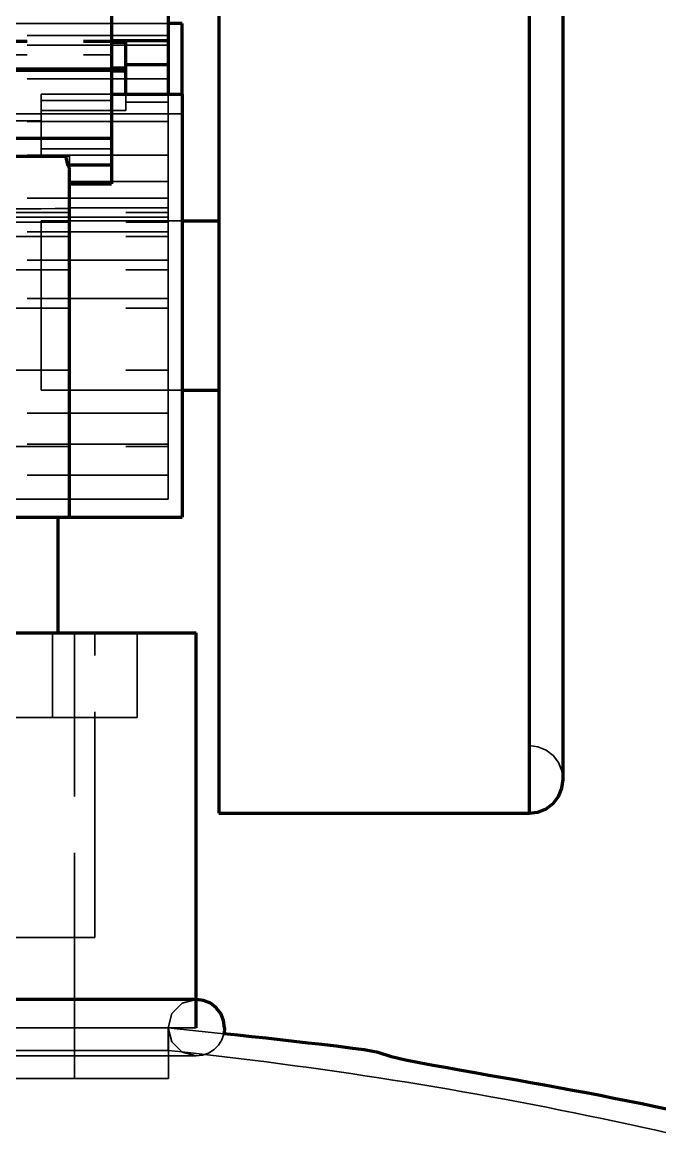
# Model space of a CAD drawing. Header units: millimetres. Extents: x 0 to 2382, y 0 to 420.
# Drawn here: x 322.58 to 333.88, y 343.49 to 363.19 of the extents above; entities that cross this region are included whole.
import ezdxf

# ---------------------------------------------------------------- set-up
doc = ezdxf.new("R2010")
doc.units = ezdxf.units.MM
doc.linetypes.add('IRAM-E-TRAZOS', pattern=[5, 4, -1])
doc.layers.add('01-VISIBLE', color=7, linetype='CONTINUOUS', lineweight=70)
doc.layers.add('02-OCULTA', color=4, linetype='IRAM-E-TRAZOS', lineweight=35)

msp = doc.modelspace()

# ---------------------------------------------------------------- linework, layer by layer
at = {"layer": '01-VISIBLE'}
for p, q in [((325.162, 367.436), (325.162, 362.866)), ((324.162, 366.886), (324.162, 361.131)), ((325.412, 363.166), (325.162, 363.166)), ((324.162, 362.866), (325.162, 362.866)), ((324.162, 362.838), (324.412, 362.838)), ((324.412, 362.441), (324.412, 362.838)), ((325.162, 362.866), (325.162, 362.441)), ((324.412, 362.374), (324.162, 362.374)), ((324.412, 362.356), (324.162, 362.356)), ((324.412, 362.341), (324.162, 362.341)), ((324.412, 362.329), (324.162, 362.329)), ((324.412, 361.916), (324.412, 362.441)), ((324.412, 362.441), (325.162, 362.441)), ((325.162, 362.441), (325.162, 361.916)), ((324.412, 362.32), (324.162, 362.32)), ((324.162, 361.916), (325.412, 361.916)), ((319.125, 361.131), (324.162, 361.131)), ((324.162, 361.131), (324.162, 360.661)), ((323.378, 360.661), (324.162, 360.661)), ((323.412, 354.416), (323.412, 360.576)), ((324.162, 360.661), (324.162, 360.326)), ((323.412, 360.326), (324.162, 360.326)), ((325.412, 359.666), (326.062, 359.666)), ((325.412, 356.666), (326.062, 356.666)), ((323.212, 352.366), (323.212, 354.416)), ((323.412, 354.416), (325.412, 354.416)), ((325.662, 345.366), (325.662, 352.366)), ((326.062, 349.166), (331.562, 349.166))]:
    msp.add_line(p, q, dxfattribs=at)
for points in [[(326.062, 363.416), (326.062, 363.166), (326.062, 362.916), (326.062, 362.666), (326.062, 362.416), (326.062, 362.166), (326.062, 361.916), (326.062, 361.666), (326.062, 361.416), (326.062, 361.166), (326.062, 360.916), (326.062, 360.666), (326.062, 360.416), (326.062, 360.166), (326.062, 359.916), (326.062, 359.666), (326.062, 359.416), (326.062, 359.166), (326.062, 358.916), (326.062, 358.666), (326.062, 358.416), (326.062, 358.166), (326.062, 357.916), (326.062, 357.666), (326.062, 357.416), (326.062, 357.166), (326.062, 356.916), (326.062, 356.666), (326.062, 356.416), (326.062, 356.166), (326.062, 355.916), (326.062, 355.666), (326.062, 355.416), (326.062, 355.166), (326.062, 354.916), (326.062, 354.666), (326.062, 354.416), (326.062, 354.166), (326.062, 353.916), (326.062, 353.666), (326.062, 353.416), (326.062, 353.166), (326.062, 352.916), (326.062, 352.666), (326.062, 352.416), (326.062, 352.166), (326.062, 351.916), (326.062, 351.666), (326.062, 351.416), (326.062, 351.166), (326.062, 350.916), (326.062, 350.666), (326.062, 350.416), (326.062, 350.166), (326.062, 349.916), (326.062, 349.666), (326.062, 349.416), (326.062, 349.166)], [(331.562, 363.416), (331.562, 363.166), (331.562, 362.916), (331.562, 362.666), (331.562, 362.416), (331.562, 362.166), (331.562, 361.916), (331.562, 361.666), (331.562, 361.416), (331.562, 361.166), (331.562, 360.916), (331.562, 360.666), (331.562, 360.416), (331.562, 360.166), (331.562, 359.916), (331.562, 359.666), (331.562, 359.416), (331.562, 359.166), (331.562, 358.916), (331.562, 358.666), (331.562, 358.416), (331.562, 358.166), (331.562, 357.916), (331.562, 357.666), (331.562, 357.416), (331.562, 357.166), (331.562, 356.916), (331.562, 356.666), (331.562, 356.416), (331.562, 356.166), (331.562, 355.916), (331.562, 355.666), (331.562, 355.416), (331.562, 355.166), (331.562, 354.916), (331.562, 354.666), (331.562, 354.416), (331.562, 354.166), (331.562, 353.916), (331.562, 353.666), (331.562, 353.416), (331.562, 353.166), (331.562, 352.916), (331.562, 352.666), (331.562, 352.416), (331.562, 352.166), (331.562, 351.916), (331.562, 351.666), (331.562, 351.416), (331.562, 351.166), (331.562, 350.916), (331.562, 350.666), (331.562, 350.416), (331.562, 350.166), (331.562, 349.916), (331.562, 349.666), (331.562, 349.416), (331.562, 349.166)], [(325.412, 361.916), (325.412, 362.124), (325.412, 362.333), (325.412, 362.541), (325.412, 362.749), (325.412, 362.958), (325.412, 363.166)], [(332.162, 349.766), (332.162, 350.017), (332.162, 350.268), (332.162, 350.518), (332.162, 350.769), (332.162, 351.02), (332.162, 351.271), (332.162, 351.521), (332.162, 351.772), (332.162, 352.023), (332.162, 352.273), (332.162, 352.524), (332.162, 352.775), (332.162, 353.026), (332.162, 353.276), (332.162, 353.527), (332.162, 353.778), (332.162, 354.029), (332.162, 354.279), (332.162, 354.53), (332.162, 354.781), (332.162, 355.032), (332.162, 355.282), (332.162, 355.533), (332.162, 355.784), (332.162, 356.035), (332.162, 356.285), (332.162, 356.536), (332.162, 356.787), (332.162, 357.038), (332.162, 357.288), (332.162, 357.539), (332.162, 357.79), (332.162, 358.041), (332.162, 358.291), (332.162, 358.542), (332.162, 358.793), (332.162, 359.044), (332.162, 359.294), (332.162, 359.545), (332.162, 359.796), (332.162, 360.047), (332.162, 360.297), (332.162, 360.548), (332.162, 360.799), (332.162, 361.05), (332.162, 361.3), (332.162, 361.551), (332.162, 361.802), (332.162, 362.053), (332.162, 362.303), (332.162, 362.554), (332.162, 362.805), (332.162, 363.056), (332.162, 363.306)], [(332.162, 349.766), (332.162, 350.017), (332.162, 350.268), (332.162, 350.518), (332.162, 350.769), (332.162, 351.02), (332.162, 351.271), (332.162, 351.521), (332.162, 351.772), (332.162, 352.023), (332.162, 352.273), (332.162, 352.524), (332.162, 352.775), (332.162, 353.026), (332.162, 353.276), (332.162, 353.527), (332.162, 353.778), (332.162, 354.029), (332.162, 354.279), (332.162, 354.53), (332.162, 354.781), (332.162, 355.032), (332.162, 355.282), (332.162, 355.533), (332.162, 355.784), (332.162, 356.035), (332.162, 356.285), (332.162, 356.536), (332.162, 356.787), (332.162, 357.038), (332.162, 357.288), (332.162, 357.539), (332.162, 357.79), (332.162, 358.041), (332.162, 358.291), (332.162, 358.542), (332.162, 358.793), (332.162, 359.044), (332.162, 359.294), (332.162, 359.545), (332.162, 359.796), (332.162, 360.047), (332.162, 360.297), (332.162, 360.548), (332.162, 360.799), (332.162, 361.05), (332.162, 361.3), (332.162, 361.551), (332.162, 361.802), (332.162, 362.053), (332.162, 362.303), (332.162, 362.554), (332.162, 362.805), (332.162, 363.056), (332.162, 363.306)], [(325.412, 361.916), (325.412, 361.666), (325.412, 361.416), (325.412, 361.166), (325.412, 360.916), (325.412, 360.666), (325.412, 360.416), (325.412, 360.166), (325.412, 359.916), (325.412, 359.666), (325.412, 359.416), (325.412, 359.166), (325.412, 358.916), (325.412, 358.666), (325.412, 358.416), (325.412, 358.166), (325.412, 357.916), (325.412, 357.666), (325.412, 357.416), (325.412, 357.166), (325.412, 356.916), (325.412, 356.666), (325.412, 356.416), (325.412, 356.166), (325.412, 355.916), (325.412, 355.666), (325.412, 355.416), (325.412, 355.166), (325.412, 354.916), (325.412, 354.666), (325.412, 354.416)], [(321.412, 360.816), (321.688, 360.816), (321.964, 360.816), (322.24, 360.816), (322.515, 360.816), (322.791, 360.816), (323.067, 360.816), (323.343, 360.816)], [(323.343, 360.816), (323.35, 360.79), (323.356, 360.765), (323.362, 360.739), (323.368, 360.713), (323.373, 360.687), (323.378, 360.661)], [(323.378, 360.661), (323.387, 360.649), (323.395, 360.635), (323.402, 360.621), (323.407, 360.607), (323.411, 360.592), (323.412, 360.576)], [(321.412, 354.416), (321.662, 354.416), (321.912, 354.416), (322.162, 354.416), (322.412, 354.416), (322.662, 354.416), (322.912, 354.416), (323.162, 354.416), (323.412, 354.416)], [(320.762, 352.366), (321.02, 352.366), (321.277, 352.366), (321.535, 352.366), (321.793, 352.366), (322.051, 352.366), (322.309, 352.366), (322.567, 352.366), (322.825, 352.366), (323.083, 352.366), (323.341, 352.366), (323.599, 352.366), (323.856, 352.366), (324.114, 352.366), (324.372, 352.366), (324.63, 352.366), (324.888, 352.366), (325.146, 352.366), (325.404, 352.366), (325.662, 352.366)], [(331.562, 349.166), (331.717, 349.186), (331.862, 349.246), (331.986, 349.342), (332.081, 349.466), (332.141, 349.611), (332.162, 349.766)], [(325.662, 345.866), (325.404, 345.866), (325.146, 345.866), (324.888, 345.866), (324.63, 345.866), (324.372, 345.866), (324.114, 345.866), (323.856, 345.866), (323.599, 345.866), (323.341, 345.866), (323.083, 345.866), (322.825, 345.866), (322.567, 345.866), (322.309, 345.866), (322.051, 345.866), (321.793, 345.866), (321.535, 345.866), (321.277, 345.866), (321.02, 345.866), (320.762, 345.866)], [(326.162, 345.366), (326.145, 345.495), (326.095, 345.616), (326.015, 345.72), (325.912, 345.799), (325.791, 345.849), (325.662, 345.866)], [(326.162, 345.366), (326.161, 345.348), (326.16, 345.331), (326.159, 345.313), (326.157, 345.295), (326.154, 345.278), (326.15, 345.26)], [(334.047, 343.91), (333.802, 343.963), (333.557, 344.014), (333.311, 344.065), (333.065, 344.114), (332.819, 344.162), (332.573, 344.209), (332.327, 344.255), (332.081, 344.301), (331.834, 344.346), (331.587, 344.39), (331.341, 344.434), (331.094, 344.478), (330.847, 344.521), (330.6, 344.565), (330.354, 344.609), (330.107, 344.654), (329.86, 344.698), (329.614, 344.743), (329.368, 344.791), (329.124, 344.849), (328.886, 344.927), (328.64, 344.972), (328.391, 345.006), (328.143, 345.037), (327.894, 345.066), (327.645, 345.095), (327.396, 345.123), (327.147, 345.151), (326.898, 345.179), (326.649, 345.206), (326.4, 345.233), (326.15, 345.26)]]:
    msp.add_lwpolyline(points, dxfattribs=at)
at = {"layer": '02-OCULTA'}
for p, q in [((324.162, 362.611), (324.162, 370.146)), ((325.162, 362.951), (325.162, 364.391)), ((325.162, 363.166), (307.662, 363.166)), ((325.162, 363.166), (307.662, 363.166)), ((307.662, 362.951), (325.162, 362.951)), ((307.662, 362.951), (325.162, 362.951)), ((325.162, 362.781), (325.162, 362.951)), ((307.662, 362.781), (325.162, 362.781)), ((307.662, 362.781), (325.162, 362.781)), ((308.662, 362.866), (324.162, 362.866)), ((308.662, 362.838), (324.162, 362.838)), ((324.412, 362.838), (324.412, 362.374)), ((325.162, 362.186), (325.162, 362.781)), ((308.662, 362.611), (324.162, 362.611)), ((324.162, 361.803), (324.162, 362.611)), ((324.162, 362.374), (308.662, 362.374)), ((324.162, 362.356), (308.662, 362.356)), ((324.162, 362.341), (308.662, 362.341)), ((324.162, 362.329), (308.662, 362.329)), ((324.412, 362.374), (324.412, 362.356)), ((324.412, 362.356), (324.412, 362.341)), ((324.412, 362.341), (324.412, 362.329)), ((324.412, 362.329), (324.412, 362.32)), ((307.662, 362.186), (325.162, 362.186)), ((324.162, 362.32), (308.662, 362.32)), ((324.412, 362.32), (324.412, 361.626)), ((325.162, 361.426), (325.162, 362.186)), ((318.16, 361.851), (322.912, 361.851)), ((322.912, 361.916), (324.162, 361.916)), ((322.912, 361.916), (324.162, 361.916)), ((322.912, 361.851), (322.912, 361.681)), ((322.912, 361.511), (322.912, 361.851)), ((322.912, 361.681), (322.912, 361.803)), ((322.912, 361.803), (324.162, 361.803)), ((324.412, 361.77), (324.412, 361.916)), ((324.412, 361.77), (325.162, 361.77)), ((325.162, 361.916), (325.162, 361.77)), ((325.412, 361.566), (307.662, 361.566)), ((325.162, 361.566), (307.662, 361.566)), ((318.109, 361.681), (322.912, 361.681)), ((322.912, 361.626), (322.912, 361.438)), ((322.912, 361.626), (324.412, 361.626)), ((307.662, 361.426), (325.162, 361.426)), ((322.912, 361.438), (318.02, 361.438)), ((318.143, 361.511), (322.912, 361.511)), ((322.912, 360.945), (322.912, 361.511)), ((322.912, 361.438), (322.912, 361.296)), ((325.162, 360.071), (325.162, 361.426)), ((318.073, 361.296), (322.912, 361.296)), ((322.912, 361.296), (322.912, 360.831)), ((307.662, 360.831), (325.162, 360.831)), ((323.412, 360.816), (309.412, 360.816)), ((309.412, 360.816), (323.412, 360.816)), ((317.837, 360.831), (322.912, 360.831)), ((321.912, 360.816), (323.343, 360.816)), ((322.912, 360.945), (324.162, 360.945)), ((322.912, 360.831), (325.162, 360.831)), ((322.912, 360.816), (323.412, 360.816)), ((322.912, 360.816), (323.412, 360.816)), ((323.412, 360.576), (323.412, 360.816)), ((323.412, 354.416), (323.412, 360.816)), ((323.412, 360.816), (323.412, 360.326)), ((323.412, 360.576), (323.412, 360.816)), ((323.412, 359.889), (323.412, 360.816)), ((323.412, 360.366), (323.412, 360.816)), ((324.162, 360.326), (324.162, 360.945)), ((325.162, 360.831), (325.162, 360.366)), ((323.412, 360.326), (323.412, 360.576)), ((323.412, 359.901), (323.412, 360.366)), ((323.412, 360.366), (325.162, 360.366)), ((325.162, 360.366), (325.162, 359.901)), ((323.412, 360.326), (324.162, 360.326)), ((307.662, 360.071), (325.162, 360.071)), ((325.162, 359.476), (325.162, 360.071)), ((309.412, 359.816), (325.162, 359.816)), ((323.412, 359.901), (325.162, 359.901)), ((323.412, 359.889), (323.412, 359.901)), ((325.162, 359.901), (325.162, 359.816)), ((325.162, 359.816), (325.162, 359.731)), ((307.662, 359.731), (325.162, 359.731)), ((309.412, 359.731), (325.162, 359.731)), ((309.412, 359.646), (325.162, 359.646)), ((322.912, 359.666), (325.412, 359.666)), ((322.912, 359.666), (325.412, 359.666)), ((325.162, 359.731), (325.162, 359.646)), ((325.162, 359.646), (325.162, 359.391)), ((307.662, 359.476), (325.162, 359.476)), ((309.412, 359.391), (325.162, 359.391)), ((325.162, 358.971), (325.162, 359.476)), ((325.162, 359.391), (325.162, 358.801)), ((307.662, 358.971), (325.162, 358.971)), ((309.412, 358.801), (325.162, 358.801)), ((325.162, 358.291), (325.162, 358.971)), ((325.162, 358.801), (325.162, 358.121)), ((307.662, 358.291), (325.162, 358.291)), ((325.162, 356.261), (325.162, 358.291)), ((309.412, 358.121), (325.162, 358.121)), ((325.162, 358.121), (325.162, 357.021)), ((309.412, 357.021), (325.162, 357.021)), ((325.162, 357.021), (325.162, 355.666)), ((322.912, 356.666), (325.412, 356.666)), ((322.912, 356.666), (325.412, 356.666)), ((307.662, 356.261), (325.162, 356.261)), ((325.162, 355.711), (325.162, 356.261)), ((307.662, 355.711), (325.162, 355.711)), ((309.412, 355.666), (325.162, 355.666)), ((325.162, 355.161), (325.162, 355.711)), ((325.162, 355.666), (325.162, 354.736)), ((307.662, 355.161), (325.162, 355.161)), ((325.162, 354.736), (325.162, 355.161)), ((307.662, 354.736), (325.162, 354.736)), ((309.412, 354.736), (325.162, 354.736)), ((322.912, 354.416), (323.412, 354.416)), ((323.112, 350.866), (323.112, 352.366)), ((323.506, 344.465), (323.506, 352.366)), ((323.862, 346.966), (323.862, 352.366)), ((324.612, 350.866), (324.612, 352.366)), ((325.162, 345.366), (325.162, 344.965)), ((325.167, 344.465), (325.167, 345.366))]:
    msp.add_line(p, q, dxfattribs=at)
for points in [[(326.062, 349.166), (326.062, 349.416), (326.062, 349.666), (326.062, 349.916), (326.062, 350.166), (326.062, 350.416), (326.062, 350.666), (326.062, 350.916), (326.062, 351.166), (326.062, 351.416), (326.062, 351.666), (326.062, 351.916), (326.062, 352.166), (326.062, 352.416), (326.062, 352.666), (326.062, 352.916), (326.062, 353.166), (326.062, 353.416), (326.062, 353.666), (326.062, 353.916), (326.062, 354.166), (326.062, 354.416), (326.062, 354.666), (326.062, 354.916), (326.062, 355.166), (326.062, 355.416), (326.062, 355.666), (326.062, 355.916), (326.062, 356.166), (326.062, 356.416), (326.062, 356.666), (326.062, 356.916), (326.062, 357.166), (326.062, 357.416), (326.062, 357.666), (326.062, 357.916), (326.062, 358.166), (326.062, 358.416), (326.062, 358.666), (326.062, 358.916), (326.062, 359.166), (326.062, 359.416), (326.062, 359.666), (326.062, 359.916), (326.062, 360.166), (326.062, 360.416), (326.062, 360.666), (326.062, 360.916), (326.062, 361.166), (326.062, 361.416), (326.062, 361.666), (326.062, 361.916), (326.062, 362.166), (326.062, 362.416), (326.062, 362.666), (326.062, 362.916), (326.062, 363.166), (326.062, 363.416)], [(331.562, 349.166), (331.562, 349.416), (331.562, 349.666), (331.562, 349.916), (331.562, 350.166), (331.562, 350.416), (331.562, 350.666), (331.562, 350.916), (331.562, 351.166), (331.562, 351.416), (331.562, 351.666), (331.562, 351.916), (331.562, 352.166), (331.562, 352.416), (331.562, 352.666), (331.562, 352.916), (331.562, 353.166), (331.562, 353.416), (331.562, 353.666), (331.562, 353.916), (331.562, 354.166), (331.562, 354.416), (331.562, 354.666), (331.562, 354.916), (331.562, 355.166), (331.562, 355.416), (331.562, 355.666), (331.562, 355.916), (331.562, 356.166), (331.562, 356.416), (331.562, 356.666), (331.562, 356.916), (331.562, 357.166), (331.562, 357.416), (331.562, 357.666), (331.562, 357.916), (331.562, 358.166), (331.562, 358.416), (331.562, 358.666), (331.562, 358.916), (331.562, 359.166), (331.562, 359.416), (331.562, 359.666), (331.562, 359.916), (331.562, 360.166), (331.562, 360.416), (331.562, 360.666), (331.562, 360.916), (331.562, 361.166), (331.562, 361.416), (331.562, 361.666), (331.562, 361.916), (331.562, 362.166), (331.562, 362.416), (331.562, 362.666), (331.562, 362.916), (331.562, 363.166), (331.562, 363.416)], [(325.162, 363.166), (325.162, 362.899), (325.162, 362.633), (325.162, 362.366), (325.162, 362.099), (325.162, 361.833), (325.162, 361.566)], [(325.162, 361.566), (325.162, 361.833), (325.162, 362.099), (325.162, 362.366), (325.162, 362.633), (325.162, 362.899), (325.162, 363.166)], [(325.412, 363.166), (325.412, 362.899), (325.412, 362.633), (325.412, 362.366), (325.412, 362.099), (325.412, 361.833), (325.412, 361.566)], [(331.562, 363.198), (331.562, 362.947), (331.562, 362.695), (331.562, 362.443), (331.562, 362.192), (331.562, 361.94), (331.562, 361.689), (331.562, 361.437), (331.562, 361.185), (331.562, 360.934), (331.562, 360.682), (331.562, 360.431), (331.562, 360.179), (331.562, 359.927), (331.562, 359.676), (331.562, 359.424), (331.562, 359.172), (331.562, 358.921), (331.562, 358.669), (331.562, 358.418), (331.562, 358.166), (331.562, 357.914), (331.562, 357.663), (331.562, 357.411), (331.562, 357.16), (331.562, 356.908), (331.562, 356.656), (331.562, 356.405), (331.562, 356.153), (331.562, 355.902), (331.562, 355.65), (331.562, 355.398), (331.562, 355.147), (331.562, 354.895), (331.562, 354.643), (331.562, 354.392), (331.562, 354.14), (331.562, 353.889), (331.562, 353.637), (331.562, 353.385), (331.562, 353.134), (331.562, 352.882), (331.562, 352.631), (331.562, 352.379), (331.562, 352.127), (331.562, 351.876), (331.562, 351.624), (331.562, 351.372), (331.562, 351.121), (331.562, 350.869), (331.562, 350.618), (331.562, 350.366)], [(331.562, 350.366), (331.562, 350.618), (331.562, 350.869), (331.562, 351.121), (331.562, 351.372), (331.562, 351.624), (331.562, 351.876), (331.562, 352.127), (331.562, 352.379), (331.562, 352.631), (331.562, 352.882), (331.562, 353.134), (331.562, 353.385), (331.562, 353.637), (331.562, 353.889), (331.562, 354.14), (331.562, 354.392), (331.562, 354.643), (331.562, 354.895), (331.562, 355.147), (331.562, 355.398), (331.562, 355.65), (331.562, 355.902), (331.562, 356.153), (331.562, 356.405), (331.562, 356.656), (331.562, 356.908), (331.562, 357.16), (331.562, 357.411), (331.562, 357.663), (331.562, 357.914), (331.562, 358.166), (331.562, 358.418), (331.562, 358.669), (331.562, 358.921), (331.562, 359.172), (331.562, 359.424), (331.562, 359.676), (331.562, 359.927), (331.562, 360.179), (331.562, 360.431), (331.562, 360.682), (331.562, 360.934), (331.562, 361.185), (331.562, 361.437), (331.562, 361.689), (331.562, 361.94), (331.562, 362.192), (331.562, 362.443), (331.562, 362.695), (331.562, 362.947), (331.562, 363.198)], [(322.912, 360.816), (322.912, 360.999), (322.912, 361.183), (322.912, 361.366), (322.912, 361.549), (322.912, 361.733), (322.912, 361.916)], [(322.912, 361.916), (322.912, 361.733), (322.912, 361.549), (322.912, 361.366), (322.912, 361.183), (322.912, 360.999), (322.912, 360.816)], [(322.912, 361.803), (322.912, 361.822), (322.912, 361.841), (322.912, 361.86), (322.912, 361.878), (322.912, 361.897), (322.912, 361.916)], [(322.912, 361.916), (322.912, 361.754), (322.912, 361.592), (322.912, 361.431), (322.912, 361.269), (322.912, 361.107), (322.912, 360.945)], [(324.162, 361.803), (324.162, 361.822), (324.162, 361.841), (324.162, 361.86), (324.162, 361.878), (324.162, 361.897), (324.162, 361.916)], [(324.162, 361.916), (324.162, 361.754), (324.162, 361.592), (324.162, 361.431), (324.162, 361.269), (324.162, 361.107), (324.162, 360.945)], [(324.412, 361.626), (324.412, 361.65), (324.412, 361.674), (324.412, 361.698), (324.412, 361.722), (324.412, 361.746), (324.412, 361.77)], [(325.162, 360.831), (325.162, 360.988), (325.162, 361.144), (325.162, 361.301), (325.162, 361.457), (325.162, 361.614), (325.162, 361.77)], [(325.412, 354.416), (325.412, 354.666), (325.412, 354.916), (325.412, 355.166), (325.412, 355.416), (325.412, 355.666), (325.412, 355.916), (325.412, 356.166), (325.412, 356.416), (325.412, 356.666), (325.412, 356.916), (325.412, 357.166), (325.412, 357.416), (325.412, 357.666), (325.412, 357.916), (325.412, 358.166), (325.412, 358.416), (325.412, 358.666), (325.412, 358.916), (325.412, 359.166), (325.412, 359.416), (325.412, 359.666), (325.412, 359.916), (325.412, 360.166), (325.412, 360.416), (325.412, 360.666), (325.412, 360.916), (325.412, 361.166), (325.412, 361.416), (325.412, 361.666), (325.412, 361.916)], [(325.412, 361.566), (325.412, 361.624), (325.412, 361.683), (325.412, 361.741), (325.412, 361.799), (325.412, 361.858), (325.412, 361.916)], [(322.912, 360.831), (322.912, 360.964), (322.912, 361.096), (322.912, 361.229), (322.912, 361.361), (322.912, 361.494), (322.912, 361.626)], [(321.412, 360.816), (321.662, 360.816), (321.912, 360.816), (322.162, 360.816), (322.412, 360.816), (322.662, 360.816), (322.912, 360.816), (323.162, 360.816), (323.412, 360.816)], [(323.343, 360.816), (323.355, 360.816), (323.366, 360.816), (323.377, 360.816), (323.389, 360.816), (323.4, 360.816), (323.412, 360.816)], [(323.343, 360.816), (323.355, 360.816), (323.366, 360.816), (323.377, 360.816), (323.389, 360.816), (323.4, 360.816), (323.412, 360.816)], [(323.412, 360.816), (323.412, 360.56), (323.412, 360.304), (323.412, 360.048), (323.412, 359.792), (323.412, 359.536), (323.412, 359.28), (323.412, 359.024), (323.412, 358.768), (323.412, 358.512), (323.412, 358.256), (323.412, 358), (323.412, 357.744), (323.412, 357.488), (323.412, 357.232), (323.412, 356.976), (323.412, 356.72), (323.412, 356.464), (323.412, 356.208), (323.412, 355.952), (323.412, 355.696), (323.412, 355.44), (323.412, 355.184), (323.412, 354.928), (323.412, 354.672), (323.412, 354.416)], [(323.412, 354.416), (323.412, 354.672), (323.412, 354.928), (323.412, 355.184), (323.412, 355.44), (323.412, 355.696), (323.412, 355.952), (323.412, 356.208), (323.412, 356.464), (323.412, 356.72), (323.412, 356.976), (323.412, 357.232), (323.412, 357.488), (323.412, 357.744), (323.412, 358), (323.412, 358.256), (323.412, 358.512), (323.412, 358.768), (323.412, 359.024), (323.412, 359.28), (323.412, 359.536), (323.412, 359.792), (323.412, 360.048), (323.412, 360.304), (323.412, 360.56), (323.412, 360.816)], [(323.412, 359.889), (323.162, 359.884), (322.912, 359.882), (322.662, 359.88), (322.412, 359.879), (322.162, 359.879), (321.912, 359.878), (321.662, 359.878), (321.412, 359.878)], [(322.912, 356.666), (322.912, 356.916), (322.912, 357.166), (322.912, 357.416), (322.912, 357.666), (322.912, 357.916), (322.912, 358.166), (322.912, 358.416), (322.912, 358.666), (322.912, 358.916), (322.912, 359.166), (322.912, 359.416), (322.912, 359.666)], [(322.912, 359.666), (322.912, 359.416), (322.912, 359.166), (322.912, 358.916), (322.912, 358.666), (322.912, 358.416), (322.912, 358.166), (322.912, 357.916), (322.912, 357.666), (322.912, 357.416), (322.912, 357.166), (322.912, 356.916), (322.912, 356.666)], [(325.412, 356.666), (325.412, 356.916), (325.412, 357.166), (325.412, 357.416), (325.412, 357.666), (325.412, 357.916), (325.412, 358.166), (325.412, 358.416), (325.412, 358.666), (325.412, 358.916), (325.412, 359.166), (325.412, 359.416), (325.412, 359.666)], [(325.412, 359.666), (325.412, 359.416), (325.412, 359.166), (325.412, 358.916), (325.412, 358.666), (325.412, 358.416), (325.412, 358.166), (325.412, 357.916), (325.412, 357.666), (325.412, 357.416), (325.412, 357.166), (325.412, 356.916), (325.412, 356.666)], [(326.062, 356.666), (326.062, 356.916), (326.062, 357.166), (326.062, 357.416), (326.062, 357.666), (326.062, 357.916), (326.062, 358.166), (326.062, 358.416), (326.062, 358.666), (326.062, 358.916), (326.062, 359.166), (326.062, 359.416), (326.062, 359.666)], [(326.062, 359.666), (326.062, 359.416), (326.062, 359.166), (326.062, 358.916), (326.062, 358.666), (326.062, 358.416), (326.062, 358.166), (326.062, 357.916), (326.062, 357.666), (326.062, 357.416), (326.062, 357.166), (326.062, 356.916), (326.062, 356.666)], [(321.412, 354.416), (321.662, 354.416), (321.912, 354.416), (322.162, 354.416), (322.412, 354.416), (322.662, 354.416), (322.912, 354.416), (323.162, 354.416), (323.412, 354.416)], [(322.456, 354.416), (322.708, 354.416), (322.96, 354.416), (323.212, 354.416)], [(323.212, 354.416), (322.96, 354.416), (322.708, 354.416), (322.456, 354.416)], [(323.112, 352.366), (322.854, 352.366), (322.596, 352.366), (322.339, 352.366)], [(322.341, 352.366), (322.593, 352.366), (322.846, 352.366), (323.098, 352.366), (323.35, 352.366), (323.602, 352.366), (323.855, 352.366), (324.107, 352.366), (324.359, 352.366), (324.612, 352.366)], [(322.346, 352.366), (322.599, 352.366), (322.851, 352.366), (323.104, 352.366), (323.357, 352.366), (323.609, 352.366), (323.862, 352.366)], [(322.353, 352.366), (322.606, 352.366), (322.859, 352.366), (323.112, 352.366)], [(325.662, 352.366), (325.412, 352.366), (325.162, 352.366), (324.912, 352.366), (324.662, 352.366), (324.412, 352.366), (324.162, 352.366), (323.912, 352.366), (323.662, 352.366), (323.412, 352.366), (323.162, 352.366), (322.912, 352.366), (322.662, 352.366), (322.412, 352.366)], [(322.456, 352.366), (322.708, 352.366), (322.96, 352.366), (323.212, 352.366)], [(323.212, 352.366), (322.96, 352.366), (322.708, 352.366), (322.456, 352.366)], [(322.492, 352.366), (322.746, 352.366), (322.999, 352.366), (323.252, 352.366), (323.506, 352.366)], [(323.506, 352.366), (323.252, 352.366), (322.999, 352.366), (322.746, 352.366), (322.492, 352.366)], [(324.612, 352.366), (324.355, 352.366), (324.099, 352.366), (323.843, 352.366), (323.587, 352.366), (323.33, 352.366), (323.074, 352.366), (322.818, 352.366), (322.562, 352.366)], [(323.862, 352.366), (323.605, 352.366), (323.348, 352.366), (323.091, 352.366), (322.834, 352.366), (322.577, 352.366)], [(323.112, 350.866), (322.854, 350.866), (322.596, 350.866), (322.339, 350.866)], [(322.341, 350.866), (322.593, 350.866), (322.846, 350.866), (323.098, 350.866), (323.35, 350.866), (323.602, 350.866), (323.855, 350.866), (324.107, 350.866), (324.359, 350.866), (324.612, 350.866)], [(322.353, 350.866), (322.606, 350.866), (322.859, 350.866), (323.112, 350.866)], [(324.612, 350.866), (324.355, 350.866), (324.099, 350.866), (323.843, 350.866), (323.587, 350.866), (323.33, 350.866), (323.074, 350.866), (322.818, 350.866), (322.562, 350.866)], [(331.562, 350.366), (331.717, 350.346), (331.862, 350.286), (331.986, 350.19), (332.081, 350.066), (332.141, 349.921), (332.162, 349.766)], [(322.346, 346.966), (322.599, 346.966), (322.851, 346.966), (323.104, 346.966), (323.357, 346.966), (323.609, 346.966), (323.862, 346.966)], [(323.862, 346.966), (323.605, 346.966), (323.348, 346.966), (323.091, 346.966), (322.834, 346.966), (322.577, 346.966)], [(322.412, 345.866), (322.662, 345.866), (322.912, 345.866), (323.162, 345.866), (323.412, 345.866), (323.662, 345.866), (323.912, 345.866), (324.162, 345.866), (324.412, 345.866), (324.662, 345.866), (324.912, 345.866), (325.162, 345.866), (325.412, 345.866), (325.662, 345.866)], [(325.662, 344.866), (325.412, 344.933), (325.229, 345.116), (325.162, 345.366), (325.229, 345.616), (325.412, 345.799), (325.662, 345.866)], [(325.162, 345.366), (324.904, 345.366), (324.647, 345.366), (324.39, 345.366), (324.132, 345.366), (323.875, 345.366), (323.618, 345.366), (323.36, 345.366), (323.103, 345.366), (322.845, 345.366), (322.588, 345.366), (322.331, 345.366)], [(322.372, 345.366), (322.625, 345.366), (322.879, 345.366), (323.133, 345.366), (323.386, 345.366), (323.64, 345.366), (323.894, 345.366), (324.147, 345.366), (324.401, 345.366), (324.654, 345.366), (324.908, 345.366), (325.162, 345.366)], [(322.412, 345.366), (322.662, 345.366), (322.912, 345.366), (323.162, 345.366), (323.412, 345.366), (323.662, 345.366), (323.912, 345.366), (324.162, 345.366), (324.412, 345.366), (324.662, 345.366), (324.912, 345.366), (325.162, 345.366), (325.412, 345.366), (325.662, 345.366)], [(325.662, 345.366), (325.412, 345.366), (325.162, 345.366), (324.912, 345.366), (324.662, 345.366), (324.412, 345.366), (324.162, 345.366), (323.912, 345.366), (323.662, 345.366), (323.412, 345.366), (323.162, 345.366), (322.912, 345.366), (322.662, 345.366), (322.412, 345.366)], [(322.415, 345.366), (322.665, 345.366), (322.915, 345.366), (323.166, 345.366), (323.416, 345.366), (323.666, 345.366), (323.916, 345.366), (324.166, 345.366), (324.416, 345.366), (324.666, 345.366), (324.917, 345.366), (325.167, 345.366)], [(325.167, 345.366), (324.917, 345.366), (324.666, 345.366), (324.416, 345.366), (324.166, 345.366), (323.916, 345.366), (323.666, 345.366), (323.416, 345.366), (323.166, 345.366), (322.915, 345.366), (322.665, 345.366), (322.415, 345.366)], [(326.15, 345.26), (325.986, 345.278), (325.821, 345.295), (325.656, 345.312), (325.491, 345.33), (325.326, 345.347), (325.162, 345.366)], [(326.15, 345.26), (326.114, 345.153), (326.055, 345.057), (325.976, 344.977), (325.88, 344.916), (325.774, 344.879), (325.662, 344.866)], [(325.162, 344.965), (324.904, 344.965), (324.647, 344.965), (324.39, 344.965), (324.132, 344.965), (323.875, 344.965), (323.618, 344.965), (323.36, 344.965), (323.103, 344.965), (322.845, 344.965), (322.588, 344.965), (322.331, 344.965)], [(322.412, 344.965), (322.662, 344.965), (322.912, 344.965), (323.162, 344.965), (323.412, 344.965), (323.662, 344.965), (323.912, 344.965), (324.162, 344.965), (324.412, 344.965), (324.662, 344.965), (324.912, 344.965), (325.162, 344.965)], [(322.412, 344.866), (322.662, 344.866), (322.912, 344.866), (323.162, 344.866), (323.412, 344.866), (323.662, 344.866), (323.912, 344.866), (324.162, 344.866), (324.412, 344.866), (324.662, 344.866), (324.912, 344.866), (325.162, 344.866), (325.412, 344.866), (325.662, 344.866)], [(322.412, 344.866), (322.662, 344.866), (322.912, 344.866), (323.162, 344.866), (323.412, 344.866), (323.662, 344.866), (323.912, 344.866), (324.162, 344.866), (324.412, 344.866), (324.662, 344.866), (324.912, 344.866), (325.162, 344.866), (325.412, 344.866), (325.662, 344.866)], [(325.162, 344.965), (325.411, 344.938), (325.661, 344.91), (325.911, 344.881), (326.16, 344.852), (326.41, 344.822), (326.659, 344.791), (326.908, 344.759), (327.157, 344.726), (327.406, 344.693), (327.655, 344.659), (327.904, 344.624), (328.152, 344.588), (328.401, 344.552), (328.649, 344.514), (328.898, 344.476), (329.146, 344.437), (329.394, 344.398), (329.642, 344.357), (329.89, 344.316), (330.137, 344.274), (330.385, 344.231), (330.632, 344.187), (330.88, 344.142), (331.127, 344.097), (331.374, 344.05), (331.62, 344.003), (331.867, 343.955), (332.113, 343.907), (332.36, 343.857), (332.606, 343.807), (332.852, 343.755), (333.097, 343.703), (333.343, 343.65), (333.588, 343.596), (333.834, 343.542), (334.079, 343.486)], [(322.415, 344.465), (322.665, 344.465), (322.915, 344.465), (323.166, 344.465), (323.416, 344.465), (323.666, 344.465), (323.916, 344.465), (324.166, 344.465), (324.416, 344.465), (324.666, 344.465), (324.917, 344.465), (325.167, 344.465)], [(325.167, 344.465), (324.917, 344.465), (324.666, 344.465), (324.416, 344.465), (324.166, 344.465), (323.916, 344.465), (323.666, 344.465), (323.416, 344.465), (323.166, 344.465), (322.915, 344.465), (322.665, 344.465), (322.415, 344.465)], [(322.492, 344.465), (322.746, 344.465), (322.999, 344.465), (323.252, 344.465), (323.506, 344.465)], [(323.506, 344.465), (323.252, 344.465), (322.999, 344.465), (322.746, 344.465), (322.492, 344.465)]]:
    msp.add_lwpolyline(points, dxfattribs=at)

doc.saveas('drawing.dxf')
